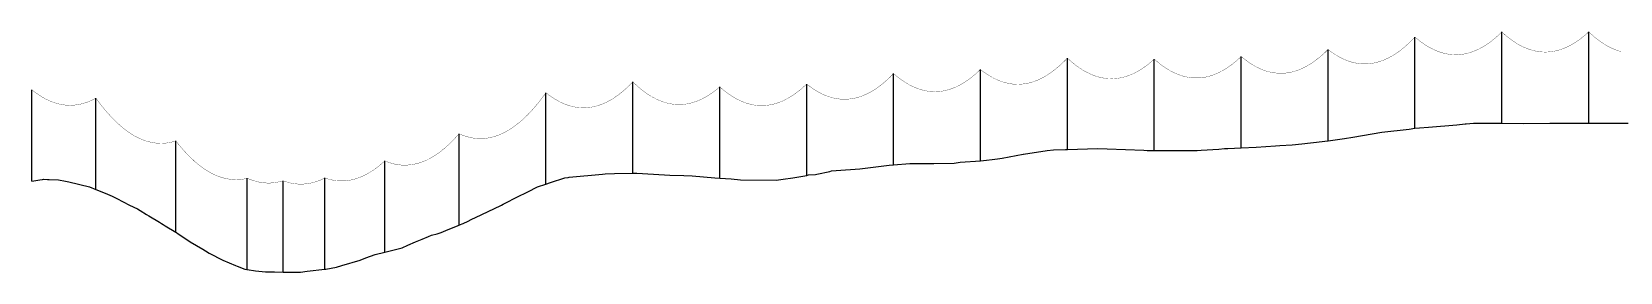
# Model space of a CAD drawing. Header units: metres. Extents: x 0 to 3426, y 1257 to 1538.
# Drawn here: x 0 to 1736, y 1257 to 1520 of the extents above; entities that cross this region are included whole.
import ezdxf

# ---------------------------------------------------------------- set-up
doc = ezdxf.new("R2010")
doc.units = ezdxf.units.M

msp = doc.modelspace()

# ---------------------------------------------------------------- linework, layer by layer
at = {"color": 10, "const_width": 0.3}
for points in [[(1512, 1514.2), (1511, 1513.2), (1510.1, 1512.2), (1509.1, 1511.2), (1508.2, 1510.3), (1507.2, 1509.3), (1506.3, 1508.4), (1505.3, 1507.5), (1504.4, 1506.6), (1503.4, 1505.7), (1502.5, 1504.9), (1501.5, 1504), (1500.6, 1503.2), (1499.6, 1502.4), (1498.7, 1501.6), (1497.7, 1500.9), (1496.8, 1500.1), (1495.8, 1499.4), (1494.9, 1498.7), (1493.9, 1498), (1493, 1497.3), (1492, 1496.7), (1491.1, 1496), (1490.1, 1495.4), (1489.2, 1494.8), (1488.2, 1494.2), (1487.3, 1493.7), (1486.3, 1493.1), (1485.4, 1492.6), (1484.4, 1492.1), (1483.5, 1491.6), (1482.5, 1491.1), (1481.6, 1490.6), (1480.6, 1490.2), (1479.7, 1489.7), (1478.7, 1489.3), (1477.8, 1488.9), (1476.8, 1488.6), (1475.9, 1488.2), (1474.9, 1487.9), (1474, 1487.5), (1473, 1487.2), (1472.1, 1487), (1471.1, 1486.7), (1470.2, 1486.4), (1469.2, 1486.2), (1468.3, 1486), (1467.3, 1485.8), (1466.4, 1485.6), (1465.4, 1485.5), (1464.5, 1485.3), (1463.5, 1485.2), (1462.6, 1485.1), (1461.6, 1485), (1460.7, 1484.9), (1459.7, 1484.8), (1458.8, 1484.8), (1457.8, 1484.8), (1456.9, 1484.8), (1455.9, 1484.8), (1455, 1484.8), (1454, 1484.9), (1453.1, 1484.9), (1452.1, 1485), (1451.2, 1485.1), (1450.2, 1485.2), (1449.3, 1485.4), (1448.3, 1485.5), (1447.4, 1485.7), (1446.4, 1485.9), (1445.5, 1486.1), (1444.5, 1486.3), (1443.6, 1486.6), (1442.6, 1486.8), (1441.7, 1487.1), (1440.7, 1487.4), (1439.8, 1487.7), (1438.8, 1488.1), (1437.9, 1488.4), (1436.9, 1488.8), (1436, 1489.2), (1435, 1489.6), (1434.1, 1490), (1433.1, 1490.4), (1432.2, 1490.9), (1431.2, 1491.3), (1430.3, 1491.8), (1429.3, 1492.3), (1428.4, 1492.9), (1427.4, 1493.4), (1426.5, 1494), (1425.5, 1494.5), (1424.6, 1495.1), (1423.6, 1495.8), (1422.7, 1496.4), (1421.7, 1497), (1420.8, 1497.7), (1419.8, 1498.4), (1418.9, 1499.1), (1417.9, 1499.8), (1417, 1500.5)], [(1607, 1519.7), (1606, 1518.8), (1605.1, 1517.9), (1604.1, 1517), (1603.2, 1516.1), (1602.2, 1515.2), (1601.3, 1514.4), (1600.3, 1513.6), (1599.4, 1512.8), (1598.4, 1512), (1597.5, 1511.2), (1596.5, 1510.5), (1595.6, 1509.7), (1594.6, 1509), (1593.7, 1508.3), (1592.7, 1507.6), (1591.8, 1507), (1590.8, 1506.3), (1589.9, 1505.7), (1588.9, 1505.1), (1588, 1504.5), (1587, 1503.9), (1586.1, 1503.4), (1585.1, 1502.8), (1584.2, 1502.3), (1583.2, 1501.8), (1582.3, 1501.3), (1581.3, 1500.8), (1580.4, 1500.4), (1579.4, 1499.9), (1578.5, 1499.5), (1577.5, 1499.1), (1576.6, 1498.7), (1575.6, 1498.4), (1574.7, 1498), (1573.7, 1497.7), (1572.8, 1497.4), (1571.8, 1497.1), (1570.9, 1496.8), (1569.9, 1496.6), (1569, 1496.3), (1568, 1496.1), (1567.1, 1495.9), (1566.1, 1495.7), (1565.2, 1495.5), (1564.2, 1495.4), (1563.3, 1495.3), (1562.3, 1495.1), (1561.4, 1495), (1560.4, 1495), (1559.5, 1494.9), (1558.5, 1494.8), (1557.6, 1494.8), (1556.6, 1494.8), (1555.7, 1494.8), (1554.7, 1494.8), (1553.8, 1494.9), (1552.8, 1494.9), (1551.9, 1495), (1550.9, 1495.1), (1550, 1495.2), (1549, 1495.4), (1548.1, 1495.5), (1547.1, 1495.7), (1546.2, 1495.9), (1545.2, 1496.1), (1544.3, 1496.3), (1543.3, 1496.5), (1542.4, 1496.8), (1541.4, 1497), (1540.5, 1497.3), (1539.5, 1497.6), (1538.6, 1497.9), (1537.6, 1498.3), (1536.7, 1498.6), (1535.7, 1499), (1534.8, 1499.4), (1533.8, 1499.8), (1532.9, 1500.3), (1531.9, 1500.7), (1531, 1501.2), (1530, 1501.7), (1529.1, 1502.2), (1528.1, 1502.7), (1527.2, 1503.2), (1526.2, 1503.8), (1525.3, 1504.3), (1524.3, 1504.9), (1523.4, 1505.5), (1522.4, 1506.2), (1521.5, 1506.8), (1520.5, 1507.5), (1519.6, 1508.1), (1518.6, 1508.8), (1517.7, 1509.5), (1516.7, 1510.3), (1515.8, 1511), (1514.8, 1511.8), (1513.9, 1512.6), (1512.9, 1513.4), (1512, 1514.2)], [(1702, 1519.9), (1701, 1519), (1700.1, 1518.1), (1699.1, 1517.3), (1698.2, 1516.5), (1697.2, 1515.7), (1696.3, 1514.9), (1695.3, 1514.1), (1694.4, 1513.4), (1693.4, 1512.6), (1692.5, 1511.9), (1691.5, 1511.2), (1690.6, 1510.5), (1689.6, 1509.9), (1688.7, 1509.2), (1687.7, 1508.6), (1686.8, 1508), (1685.8, 1507.4), (1684.9, 1506.8), (1683.9, 1506.2), (1683, 1505.7), (1682, 1505.2), (1681.1, 1504.7), (1680.1, 1504.2), (1679.2, 1503.7), (1678.2, 1503.3), (1677.3, 1502.8), (1676.3, 1502.4), (1675.4, 1502), (1674.4, 1501.6), (1673.5, 1501.3), (1672.5, 1500.9), (1671.6, 1500.6), (1670.6, 1500.3), (1669.7, 1500), (1668.7, 1499.7), (1667.8, 1499.5), (1666.8, 1499.2), (1665.9, 1499), (1664.9, 1498.8), (1664, 1498.6), (1663, 1498.5), (1662.1, 1498.3), (1661.1, 1498.2), (1660.2, 1498.1), (1659.2, 1498), (1658.3, 1497.9), (1657.3, 1497.8), (1656.4, 1497.8), (1655.4, 1497.7), (1654.5, 1497.7), (1653.5, 1497.7), (1652.6, 1497.8), (1651.6, 1497.8), (1650.7, 1497.9), (1649.7, 1497.9), (1648.8, 1498), (1647.8, 1498.2), (1646.9, 1498.3), (1645.9, 1498.4), (1645, 1498.6), (1644, 1498.8), (1643.1, 1499), (1642.1, 1499.2), (1641.2, 1499.4), (1640.2, 1499.7), (1639.3, 1500), (1638.3, 1500.3), (1637.4, 1500.6), (1636.4, 1500.9), (1635.5, 1501.2), (1634.5, 1501.6), (1633.6, 1502), (1632.6, 1502.4), (1631.7, 1502.8), (1630.7, 1503.2), (1629.8, 1503.7), (1628.8, 1504.1), (1627.9, 1504.6), (1626.9, 1505.1), (1626, 1505.6), (1625, 1506.2), (1624.1, 1506.7), (1623.1, 1507.3), (1622.2, 1507.9), (1621.2, 1508.5), (1620.3, 1509.1), (1619.3, 1509.8), (1618.4, 1510.4), (1617.4, 1511.1), (1616.5, 1511.8), (1615.5, 1512.5), (1614.6, 1513.2), (1613.6, 1514), (1612.7, 1514.7), (1611.7, 1515.5), (1610.8, 1516.3), (1609.8, 1517.2), (1608.9, 1518), (1607.9, 1518.8), (1607, 1519.7)], [(1702, 1519.9), (1702.9, 1519), (1703.9, 1518.1), (1704.8, 1517.2), (1705.8, 1516.4), (1706.7, 1515.5), (1707.7, 1514.7), (1708.6, 1513.9), (1709.6, 1513.1), (1710.5, 1512.4), (1711.5, 1511.6), (1712.4, 1510.9), (1713.4, 1510.2), (1714.3, 1509.5), (1715.3, 1508.9), (1716.2, 1508.2), (1717.2, 1507.6), (1718.1, 1507), (1719.1, 1506.4), (1720, 1505.8), (1721, 1505.2), (1721.9, 1504.7), (1722.9, 1504.1), (1723.8, 1503.6), (1724.8, 1503.1), (1725.7, 1502.6), (1726.7, 1502.2), (1727.6, 1501.7), (1728.6, 1501.3), (1729.5, 1500.9), (1730.5, 1500.5), (1731.4, 1500.2), (1732.4, 1499.8), (1733.3, 1499.5), (1734.3, 1499.2), (1735.2, 1498.9), (1736.2, 1498.6), (1737.1, 1498.3)], [(1417, 1500.5), (1416, 1499.6), (1415.1, 1498.7), (1414.1, 1497.7), (1413.2, 1496.8), (1412.2, 1496), (1411.3, 1495.1), (1410.3, 1494.3), (1409.4, 1493.4), (1408.4, 1492.6), (1407.5, 1491.8), (1406.5, 1491.1), (1405.6, 1490.3), (1404.6, 1489.6), (1403.7, 1488.8), (1402.7, 1488.1), (1401.8, 1487.5), (1400.8, 1486.8), (1399.9, 1486.1), (1398.9, 1485.5), (1398, 1484.9), (1397, 1484.3), (1396.1, 1483.7), (1395.1, 1483.1), (1394.2, 1482.6), (1393.2, 1482.1), (1392.3, 1481.6), (1391.3, 1481.1), (1390.4, 1480.6), (1389.4, 1480.1), (1388.5, 1479.7), (1387.5, 1479.3), (1386.6, 1478.9), (1385.6, 1478.5), (1384.7, 1478.1), (1383.7, 1477.8), (1382.8, 1477.4), (1381.8, 1477.1), (1380.9, 1476.8), (1379.9, 1476.6), (1379, 1476.3), (1378, 1476.1), (1377.1, 1475.8), (1376.1, 1475.6), (1375.2, 1475.4), (1374.2, 1475.3), (1373.3, 1475.1), (1372.3, 1475), (1371.4, 1474.8), (1370.4, 1474.7), (1369.5, 1474.6), (1368.5, 1474.6), (1367.6, 1474.5), (1366.6, 1474.5), (1365.7, 1474.5), (1364.7, 1474.5), (1363.8, 1474.5), (1362.8, 1474.5), (1361.9, 1474.6), (1360.9, 1474.7), (1360, 1474.8), (1359, 1474.9), (1358.1, 1475), (1357.1, 1475.1), (1356.2, 1475.3), (1355.2, 1475.5), (1354.3, 1475.7), (1353.3, 1475.9), (1352.4, 1476.1), (1351.4, 1476.4), (1350.5, 1476.6), (1349.5, 1476.9), (1348.6, 1477.2), (1347.6, 1477.6), (1346.7, 1477.9), (1345.7, 1478.2), (1344.8, 1478.6), (1343.8, 1479), (1342.9, 1479.4), (1341.9, 1479.8), (1341, 1480.3), (1340, 1480.7), (1339.1, 1481.2), (1338.1, 1481.7), (1337.2, 1482.2), (1336.2, 1482.8), (1335.3, 1483.3), (1334.3, 1483.9), (1333.4, 1484.5), (1332.4, 1485.1), (1331.5, 1485.7), (1330.5, 1486.3), (1329.6, 1487), (1328.6, 1487.7), (1327.7, 1488.4), (1326.7, 1489.1), (1325.8, 1489.8), (1324.8, 1490.5), (1323.9, 1491.3), (1322.9, 1492.1), (1322, 1492.9)], [(1037, 1478.7), (1036, 1477.8), (1035.1, 1476.9), (1034.1, 1476), (1033.2, 1475.1), (1032.2, 1474.3), (1031.3, 1473.4), (1030.3, 1472.6), (1029.4, 1471.8), (1028.4, 1471.1), (1027.5, 1470.3), (1026.5, 1469.6), (1025.6, 1468.8), (1024.6, 1468.1), (1023.7, 1467.4), (1022.7, 1466.8), (1021.8, 1466.1), (1020.8, 1465.5), (1019.9, 1464.9), (1018.9, 1464.3), (1018, 1463.7), (1017, 1463.1), (1016.1, 1462.6), (1015.1, 1462), (1014.2, 1461.5), (1013.2, 1461), (1012.3, 1460.5), (1011.3, 1460.1), (1010.4, 1459.6), (1009.4, 1459.2), (1008.5, 1458.8), (1007.5, 1458.4), (1006.6, 1458.1), (1005.6, 1457.7), (1004.7, 1457.4), (1003.7, 1457), (1002.8, 1456.7), (1001.8, 1456.5), (1000.9, 1456.2), (999.9, 1455.9), (999, 1455.7), (998, 1455.5), (997.1, 1455.3), (996.1, 1455.1), (995.2, 1455), (994.2, 1454.8), (993.3, 1454.7), (992.3, 1454.6), (991.4, 1454.5), (990.4, 1454.4), (989.5, 1454.4), (988.5, 1454.4), (987.6, 1454.3), (986.6, 1454.3), (985.7, 1454.4), (984.7, 1454.4), (983.8, 1454.4), (982.8, 1454.5), (981.9, 1454.6), (980.9, 1454.7), (980, 1454.8), (979, 1455), (978.1, 1455.1), (977.1, 1455.3), (976.2, 1455.5), (975.2, 1455.7), (974.3, 1455.9), (973.3, 1456.2), (972.4, 1456.4), (971.4, 1456.7), (970.5, 1457), (969.5, 1457.3), (968.6, 1457.7), (967.6, 1458), (966.7, 1458.4), (965.7, 1458.8), (964.8, 1459.2), (963.8, 1459.6), (962.9, 1460), (961.9, 1460.5), (961, 1461), (960, 1461.5), (959.1, 1462), (958.1, 1462.5), (957.2, 1463.1), (956.2, 1463.6), (955.3, 1464.2), (954.3, 1464.8), (953.4, 1465.4), (952.4, 1466.1), (951.5, 1466.7), (950.5, 1467.4), (949.6, 1468.1), (948.6, 1468.8), (947.7, 1469.5), (946.7, 1470.2), (945.8, 1471), (944.8, 1471.8), (943.9, 1472.6), (942.9, 1473.4), (942, 1474.2)], [(1132, 1491.2), (1131, 1490.2), (1130.1, 1489.2), (1129.1, 1488.2), (1128.2, 1487.3), (1127.2, 1486.4), (1126.3, 1485.5), (1125.3, 1484.6), (1124.4, 1483.7), (1123.4, 1482.8), (1122.5, 1482), (1121.5, 1481.2), (1120.6, 1480.4), (1119.6, 1479.6), (1118.7, 1478.8), (1117.7, 1478.1), (1116.8, 1477.3), (1115.8, 1476.6), (1114.9, 1475.9), (1113.9, 1475.2), (1113, 1474.6), (1112, 1473.9), (1111.1, 1473.3), (1110.1, 1472.7), (1109.2, 1472.1), (1108.2, 1471.5), (1107.3, 1471), (1106.3, 1470.4), (1105.4, 1469.9), (1104.4, 1469.4), (1103.5, 1468.9), (1102.5, 1468.4), (1101.6, 1468), (1100.6, 1467.5), (1099.7, 1467.1), (1098.7, 1466.7), (1097.8, 1466.4), (1096.8, 1466), (1095.9, 1465.6), (1094.9, 1465.3), (1094, 1465), (1093, 1464.7), (1092.1, 1464.4), (1091.1, 1464.2), (1090.2, 1463.9), (1089.2, 1463.7), (1088.3, 1463.5), (1087.3, 1463.3), (1086.4, 1463.2), (1085.4, 1463), (1084.5, 1462.9), (1083.5, 1462.8), (1082.6, 1462.7), (1081.6, 1462.6), (1080.7, 1462.5), (1079.7, 1462.5), (1078.8, 1462.4), (1077.8, 1462.4), (1076.9, 1462.4), (1075.9, 1462.5), (1075, 1462.5), (1074, 1462.6), (1073.1, 1462.7), (1072.1, 1462.7), (1071.2, 1462.9), (1070.2, 1463), (1069.3, 1463.1), (1068.3, 1463.3), (1067.4, 1463.5), (1066.4, 1463.7), (1065.5, 1463.9), (1064.5, 1464.1), (1063.6, 1464.4), (1062.6, 1464.7), (1061.7, 1465), (1060.7, 1465.3), (1059.8, 1465.6), (1058.8, 1465.9), (1057.9, 1466.3), (1056.9, 1466.7), (1056, 1467.1), (1055, 1467.5), (1054.1, 1467.9), (1053.1, 1468.4), (1052.2, 1468.8), (1051.2, 1469.3), (1050.3, 1469.8), (1049.3, 1470.3), (1048.4, 1470.9), (1047.4, 1471.4), (1046.5, 1472), (1045.5, 1472.6), (1044.6, 1473.2), (1043.6, 1473.8), (1042.7, 1474.5), (1041.7, 1475.1), (1040.8, 1475.8), (1039.8, 1476.5), (1038.9, 1477.2), (1037.9, 1477.9), (1037, 1478.7)], [(1132, 1491.2), (1132.9, 1490.3), (1133.9, 1489.4), (1134.8, 1488.6), (1135.8, 1487.7), (1136.7, 1486.9), (1137.7, 1486.1), (1138.6, 1485.4), (1139.6, 1484.6), (1140.5, 1483.8), (1141.5, 1483.1), (1142.4, 1482.4), (1143.4, 1481.7), (1144.3, 1481), (1145.3, 1480.4), (1146.2, 1479.8), (1147.2, 1479.1), (1148.1, 1478.5), (1149.1, 1477.9), (1150, 1477.4), (1151, 1476.8), (1151.9, 1476.3), (1152.9, 1475.8), (1153.8, 1475.3), (1154.8, 1474.8), (1155.7, 1474.3), (1156.7, 1473.9), (1157.6, 1473.5), (1158.6, 1473.1), (1159.5, 1472.7), (1160.5, 1472.3), (1161.4, 1471.9), (1162.4, 1471.6), (1163.3, 1471.3), (1164.3, 1471), (1165.2, 1470.7), (1166.2, 1470.4), (1167.1, 1470.2), (1168.1, 1469.9), (1169, 1469.7), (1170, 1469.5), (1170.9, 1469.4), (1171.9, 1469.2), (1172.8, 1469), (1173.8, 1468.9), (1174.7, 1468.8), (1175.7, 1468.7), (1176.6, 1468.6), (1177.6, 1468.6), (1178.5, 1468.6), (1179.5, 1468.5), (1180.4, 1468.5), (1181.4, 1468.5), (1182.3, 1468.6), (1183.3, 1468.6), (1184.2, 1468.7), (1185.2, 1468.8), (1186.1, 1468.9), (1187.1, 1469), (1188, 1469.1), (1189, 1469.3), (1189.9, 1469.5), (1190.9, 1469.7), (1191.8, 1469.9), (1192.8, 1470.1), (1193.7, 1470.3), (1194.7, 1470.6), (1195.6, 1470.9), (1196.6, 1471.2), (1197.5, 1471.5), (1198.5, 1471.8), (1199.4, 1472.2), (1200.4, 1472.5), (1201.3, 1472.9), (1202.3, 1473.3), (1203.2, 1473.7), (1204.2, 1474.2), (1205.1, 1474.6), (1206.1, 1475.1), (1207, 1475.6), (1208, 1476.1), (1208.9, 1476.6), (1209.9, 1477.2), (1210.8, 1477.7), (1211.8, 1478.3), (1212.7, 1478.9), (1213.7, 1479.5), (1214.6, 1480.2), (1215.6, 1480.8), (1216.5, 1481.5), (1217.5, 1482.2), (1218.4, 1482.9), (1219.4, 1483.6), (1220.3, 1484.3), (1221.3, 1485.1), (1222.2, 1485.9), (1223.2, 1486.7), (1224.1, 1487.5), (1225.1, 1488.3), (1226, 1489.1), (1227, 1490)], [(1322, 1492.9), (1321, 1492), (1320.1, 1491.1), (1319.1, 1490.2), (1318.2, 1489.4), (1317.2, 1488.5), (1316.3, 1487.7), (1315.3, 1486.9), (1314.4, 1486.1), (1313.4, 1485.4), (1312.5, 1484.6), (1311.5, 1483.9), (1310.6, 1483.2), (1309.6, 1482.5), (1308.7, 1481.8), (1307.7, 1481.2), (1306.8, 1480.5), (1305.8, 1479.9), (1304.9, 1479.3), (1303.9, 1478.7), (1303, 1478.2), (1302, 1477.6), (1301.1, 1477.1), (1300.1, 1476.6), (1299.2, 1476.1), (1298.2, 1475.6), (1297.3, 1475.1), (1296.3, 1474.7), (1295.4, 1474.3), (1294.4, 1473.9), (1293.5, 1473.5), (1292.5, 1473.1), (1291.6, 1472.8), (1290.6, 1472.4), (1289.7, 1472.1), (1288.7, 1471.8), (1287.8, 1471.5), (1286.8, 1471.2), (1285.9, 1471), (1284.9, 1470.8), (1284, 1470.5), (1283, 1470.3), (1282.1, 1470.2), (1281.1, 1470), (1280.2, 1469.9), (1279.2, 1469.7), (1278.3, 1469.6), (1277.3, 1469.5), (1276.4, 1469.5), (1275.4, 1469.4), (1274.5, 1469.4), (1273.5, 1469.4), (1272.6, 1469.4), (1271.6, 1469.4), (1270.7, 1469.4), (1269.7, 1469.5), (1268.8, 1469.5), (1267.8, 1469.6), (1266.9, 1469.7), (1265.9, 1469.8), (1265, 1470), (1264, 1470.1), (1263.1, 1470.3), (1262.1, 1470.5), (1261.2, 1470.7), (1260.2, 1470.9), (1259.3, 1471.2), (1258.3, 1471.4), (1257.4, 1471.7), (1256.4, 1472), (1255.5, 1472.3), (1254.5, 1472.7), (1253.6, 1473), (1252.6, 1473.4), (1251.7, 1473.8), (1250.7, 1474.2), (1249.8, 1474.6), (1248.8, 1475), (1247.9, 1475.5), (1246.9, 1476), (1246, 1476.5), (1245, 1477), (1244.1, 1477.5), (1243.1, 1478), (1242.2, 1478.6), (1241.2, 1479.2), (1240.3, 1479.8), (1239.3, 1480.4), (1238.4, 1481), (1237.4, 1481.7), (1236.5, 1482.3), (1235.5, 1483), (1234.6, 1483.7), (1233.6, 1484.5), (1232.7, 1485.2), (1231.7, 1486), (1230.8, 1486.7), (1229.8, 1487.5), (1228.9, 1488.3), (1227.9, 1489.2), (1227, 1490)], [(657, 1465.1), (656, 1464.1), (655.1, 1463.1), (654.1, 1462.2), (653.2, 1461.2), (652.2, 1460.3), (651.3, 1459.4), (650.3, 1458.5), (649.4, 1457.7), (648.4, 1456.8), (647.5, 1456), (646.5, 1455.2), (645.6, 1454.4), (644.6, 1453.6), (643.7, 1452.8), (642.7, 1452.1), (641.8, 1451.3), (640.8, 1450.6), (639.9, 1449.9), (638.9, 1449.3), (638, 1448.6), (637, 1448), (636.1, 1447.3), (635.1, 1446.7), (634.2, 1446.1), (633.2, 1445.6), (632.3, 1445), (631.3, 1444.5), (630.4, 1444), (629.4, 1443.5), (628.5, 1443), (627.5, 1442.5), (626.6, 1442.1), (625.6, 1441.7), (624.7, 1441.2), (623.7, 1440.8), (622.8, 1440.5), (621.8, 1440.1), (620.9, 1439.8), (619.9, 1439.5), (619, 1439.1), (618, 1438.9), (617.1, 1438.6), (616.1, 1438.3), (615.2, 1438.1), (614.2, 1437.9), (613.3, 1437.7), (612.3, 1437.5), (611.4, 1437.3), (610.4, 1437.2), (609.5, 1437.1), (608.5, 1437), (607.6, 1436.9), (606.6, 1436.8), (605.7, 1436.7), (604.7, 1436.7), (603.8, 1436.7), (602.8, 1436.7), (601.9, 1436.7), (600.9, 1436.7), (600, 1436.8), (599, 1436.8), (598.1, 1436.9), (597.1, 1437), (596.2, 1437.1), (595.2, 1437.3), (594.3, 1437.4), (593.3, 1437.6), (592.4, 1437.8), (591.4, 1438), (590.5, 1438.2), (589.5, 1438.5), (588.6, 1438.7), (587.6, 1439), (586.7, 1439.3), (585.7, 1439.6), (584.8, 1439.9), (583.8, 1440.3), (582.9, 1440.6), (581.9, 1441), (581, 1441.4), (580, 1441.8), (579.1, 1442.3), (578.1, 1442.7), (577.2, 1443.2), (576.2, 1443.7), (575.3, 1444.2), (574.3, 1444.7), (573.4, 1445.3), (572.4, 1445.8), (571.5, 1446.4), (570.5, 1447), (569.6, 1447.6), (568.6, 1448.2), (567.7, 1448.9), (566.7, 1449.6), (565.8, 1450.2), (564.8, 1450.9), (563.9, 1451.7), (562.9, 1452.4), (562, 1453.1)], [(657, 1465.1), (657.9, 1464.2), (658.9, 1463.3), (659.8, 1462.4), (660.8, 1461.5), (661.7, 1460.6), (662.7, 1459.8), (663.6, 1459), (664.6, 1458.2), (665.5, 1457.4), (666.5, 1456.6), (667.4, 1455.9), (668.4, 1455.1), (669.3, 1454.4), (670.3, 1453.7), (671.2, 1453), (672.2, 1452.4), (673.1, 1451.7), (674.1, 1451.1), (675, 1450.5), (676, 1449.9), (676.9, 1449.3), (677.9, 1448.8), (678.8, 1448.2), (679.8, 1447.7), (680.7, 1447.2), (681.7, 1446.7), (682.6, 1446.2), (683.6, 1445.8), (684.5, 1445.4), (685.5, 1444.9), (686.4, 1444.5), (687.4, 1444.2), (688.3, 1443.8), (689.3, 1443.4), (690.2, 1443.1), (691.2, 1442.8), (692.1, 1442.5), (693.1, 1442.2), (694, 1442), (695, 1441.7), (695.9, 1441.5), (696.9, 1441.3), (697.8, 1441.1), (698.8, 1441), (699.7, 1440.8), (700.7, 1440.7), (701.6, 1440.6), (702.6, 1440.5), (703.5, 1440.4), (704.5, 1440.3), (705.4, 1440.3), (706.4, 1440.2), (707.3, 1440.2), (708.3, 1440.2), (709.2, 1440.3), (710.2, 1440.3), (711.1, 1440.4), (712.1, 1440.4), (713, 1440.5), (714, 1440.6), (714.9, 1440.8), (715.9, 1440.9), (716.8, 1441.1), (717.8, 1441.3), (718.7, 1441.5), (719.7, 1441.7), (720.6, 1441.9), (721.6, 1442.2), (722.5, 1442.5), (723.5, 1442.7), (724.4, 1443.1), (725.4, 1443.4), (726.3, 1443.7), (727.3, 1444.1), (728.2, 1444.5), (729.2, 1444.9), (730.1, 1445.3), (731.1, 1445.7), (732, 1446.1), (733, 1446.6), (733.9, 1447.1), (734.9, 1447.6), (735.8, 1448.1), (736.8, 1448.6), (737.7, 1449.2), (738.7, 1449.8), (739.6, 1450.4), (740.6, 1451), (741.5, 1451.6), (742.5, 1452.2), (743.4, 1452.9), (744.4, 1453.6), (745.3, 1454.3), (746.3, 1455), (747.2, 1455.7), (748.2, 1456.5), (749.1, 1457.2), (750.1, 1458), (751, 1458.8), (752, 1459.6)], [(847, 1462.7), (846, 1461.8), (845.1, 1460.9), (844.1, 1460), (843.2, 1459.2), (842.2, 1458.4), (841.3, 1457.5), (840.3, 1456.7), (839.4, 1456), (838.4, 1455.2), (837.5, 1454.4), (836.5, 1453.7), (835.6, 1453), (834.6, 1452.3), (833.7, 1451.6), (832.7, 1451), (831.8, 1450.3), (830.8, 1449.7), (829.9, 1449.1), (828.9, 1448.5), (828, 1448), (827, 1447.4), (826.1, 1446.9), (825.1, 1446.4), (824.2, 1445.9), (823.2, 1445.4), (822.3, 1444.9), (821.3, 1444.5), (820.4, 1444), (819.4, 1443.6), (818.5, 1443.2), (817.5, 1442.9), (816.6, 1442.5), (815.6, 1442.2), (814.7, 1441.9), (813.7, 1441.5), (812.8, 1441.3), (811.8, 1441), (810.9, 1440.7), (809.9, 1440.5), (809, 1440.3), (808, 1440.1), (807.1, 1439.9), (806.1, 1439.8), (805.2, 1439.6), (804.2, 1439.5), (803.3, 1439.4), (802.3, 1439.3), (801.4, 1439.2), (800.4, 1439.1), (799.5, 1439.1), (798.5, 1439.1), (797.6, 1439.1), (796.6, 1439.1), (795.7, 1439.1), (794.7, 1439.2), (793.8, 1439.2), (792.8, 1439.3), (791.9, 1439.4), (790.9, 1439.5), (790, 1439.7), (789, 1439.8), (788.1, 1440), (787.1, 1440.2), (786.2, 1440.4), (785.2, 1440.6), (784.3, 1440.9), (783.3, 1441.1), (782.4, 1441.4), (781.4, 1441.7), (780.5, 1442), (779.5, 1442.4), (778.6, 1442.7), (777.6, 1443.1), (776.7, 1443.5), (775.7, 1443.9), (774.8, 1444.3), (773.8, 1444.7), (772.9, 1445.2), (771.9, 1445.6), (771, 1446.1), (770, 1446.6), (769.1, 1447.2), (768.1, 1447.7), (767.2, 1448.3), (766.2, 1448.8), (765.3, 1449.4), (764.3, 1450), (763.4, 1450.7), (762.4, 1451.3), (761.5, 1452), (760.5, 1452.7), (759.6, 1453.4), (758.6, 1454.1), (757.7, 1454.8), (756.7, 1455.6), (755.8, 1456.4), (754.8, 1457.2), (753.9, 1458), (752.9, 1458.8), (752, 1459.6)], [(942, 1474.2), (941, 1473.2), (940.1, 1472.2), (939.1, 1471.3), (938.2, 1470.3), (937.2, 1469.4), (936.3, 1468.5), (935.3, 1467.6), (934.4, 1466.8), (933.4, 1465.9), (932.5, 1465.1), (931.5, 1464.3), (930.6, 1463.5), (929.6, 1462.7), (928.7, 1462), (927.7, 1461.2), (926.8, 1460.5), (925.8, 1459.8), (924.9, 1459.1), (923.9, 1458.4), (923, 1457.8), (922, 1457.1), (921.1, 1456.5), (920.1, 1455.9), (919.2, 1455.3), (918.2, 1454.8), (917.3, 1454.2), (916.3, 1453.7), (915.4, 1453.2), (914.4, 1452.7), (913.5, 1452.2), (912.5, 1451.8), (911.6, 1451.3), (910.6, 1450.9), (909.7, 1450.5), (908.7, 1450.1), (907.8, 1449.7), (906.8, 1449.4), (905.9, 1449), (904.9, 1448.7), (904, 1448.4), (903, 1448.1), (902.1, 1447.9), (901.1, 1447.6), (900.2, 1447.4), (899.2, 1447.2), (898.3, 1447), (897.3, 1446.8), (896.4, 1446.7), (895.4, 1446.5), (894.5, 1446.4), (893.5, 1446.3), (892.6, 1446.2), (891.6, 1446.1), (890.7, 1446.1), (889.7, 1446), (888.8, 1446), (887.8, 1446), (886.9, 1446), (885.9, 1446.1), (885, 1446.1), (884, 1446.2), (883.1, 1446.3), (882.1, 1446.4), (881.2, 1446.5), (880.2, 1446.7), (879.3, 1446.8), (878.3, 1447), (877.4, 1447.2), (876.4, 1447.4), (875.5, 1447.6), (874.5, 1447.9), (873.6, 1448.1), (872.6, 1448.4), (871.7, 1448.7), (870.7, 1449), (869.8, 1449.4), (868.8, 1449.7), (867.9, 1450.1), (866.9, 1450.5), (866, 1450.9), (865, 1451.3), (864.1, 1451.7), (863.1, 1452.2), (862.2, 1452.7), (861.2, 1453.2), (860.3, 1453.7), (859.3, 1454.2), (858.4, 1454.8), (857.4, 1455.3), (856.5, 1455.9), (855.5, 1456.5), (854.6, 1457.1), (853.6, 1457.8), (852.7, 1458.4), (851.7, 1459.1), (850.8, 1459.8), (849.8, 1460.5), (848.9, 1461.2), (847.9, 1461.9), (847, 1462.7)], [(0, 1456.4), (0.7, 1455.9), (1.4, 1455.3), (2.1, 1454.8), (2.8, 1454.2), (3.5, 1453.7), (4.2, 1453.2), (4.9, 1452.7), (5.6, 1452.2), (6.3, 1451.7), (7, 1451.2), (7.7, 1450.7), (8.4, 1450.3), (9.1, 1449.8), (9.8, 1449.4), (10.5, 1449), (11.2, 1448.5), (11.9, 1448.1), (12.6, 1447.7), (13.3, 1447.3), (14, 1446.9), (14.7, 1446.6), (15.4, 1446.2), (16.1, 1445.8), (16.8, 1445.5), (17.5, 1445.2), (18.2, 1444.8), (18.9, 1444.5), (19.6, 1444.2), (20.3, 1443.9), (21, 1443.6), (21.7, 1443.4), (22.4, 1443.1), (23.1, 1442.8), (23.8, 1442.6), (24.5, 1442.3), (25.2, 1442.1), (25.9, 1441.9), (26.6, 1441.7), (27.3, 1441.5), (28, 1441.3), (28.7, 1441.1), (29.4, 1440.9), (30.1, 1440.8), (30.8, 1440.6), (31.5, 1440.5), (32.2, 1440.3), (32.9, 1440.2), (33.6, 1440.1), (34.3, 1440), (35, 1439.9), (35.7, 1439.8), (36.4, 1439.7), (37.1, 1439.6), (37.8, 1439.6), (38.5, 1439.5), (39.2, 1439.5), (39.9, 1439.5), (40.6, 1439.5), (41.3, 1439.4), (42, 1439.4), (42.7, 1439.5), (43.4, 1439.5), (44.1, 1439.5), (44.8, 1439.5), (45.5, 1439.6), (46.2, 1439.6), (46.9, 1439.7), (47.6, 1439.8), (48.3, 1439.9), (49, 1440), (49.7, 1440.1), (50.4, 1440.2), (51.1, 1440.3), (51.8, 1440.4), (52.5, 1440.6), (53.2, 1440.7), (53.9, 1440.9), (54.6, 1441.1), (55.3, 1441.2), (56, 1441.4), (56.7, 1441.6), (57.4, 1441.9), (58.1, 1442.1), (58.8, 1442.3), (59.5, 1442.5), (60.2, 1442.8), (60.9, 1443), (61.6, 1443.3), (62.3, 1443.6), (63, 1443.9), (63.7, 1444.2), (64.4, 1444.5), (65.1, 1444.8), (65.8, 1445.1), (66.5, 1445.5), (67.2, 1445.8), (67.9, 1446.1), (68.6, 1446.5), (69.3, 1446.9), (70, 1447.3)], [(70, 1447.3), (70.9, 1446.1), (71.7, 1444.9), (72.6, 1443.7), (73.5, 1442.5), (74.4, 1441.4), (75.2, 1440.2), (76.1, 1439.1), (77, 1438), (77.9, 1436.9), (78.7, 1435.9), (79.6, 1434.8), (80.5, 1433.7), (81.4, 1432.7), (82.2, 1431.7), (83.1, 1430.7), (84, 1429.7), (84.8, 1428.8), (85.7, 1427.8), (86.6, 1426.9), (87.5, 1425.9), (88.3, 1425), (89.2, 1424.1), (90.1, 1423.3), (91, 1422.4), (91.8, 1421.5), (92.7, 1420.7), (93.6, 1419.9), (94.4, 1419.1), (95.3, 1418.3), (96.2, 1417.5), (97.1, 1416.8), (97.9, 1416), (98.8, 1415.3), (99.7, 1414.6), (100.6, 1413.9), (101.4, 1413.2), (102.3, 1412.5), (103.2, 1411.9), (104.1, 1411.2), (104.9, 1410.6), (105.8, 1410), (106.7, 1409.4), (107.5, 1408.8), (108.4, 1408.2), (109.3, 1407.7), (110.2, 1407.2), (111, 1406.6), (111.9, 1406.1), (112.8, 1405.6), (113.7, 1405.2), (114.5, 1404.7), (115.4, 1404.3), (116.3, 1403.8), (117.2, 1403.4), (118, 1403), (118.9, 1402.6), (119.8, 1402.2), (120.6, 1401.9), (121.5, 1401.6), (122.4, 1401.2), (123.3, 1400.9), (124.1, 1400.6), (125, 1400.3), (125.9, 1400.1), (126.8, 1399.8), (127.6, 1399.6), (128.5, 1399.4), (129.4, 1399.1), (130.3, 1399), (131.1, 1398.8), (132, 1398.6), (132.9, 1398.5), (133.7, 1398.3), (134.6, 1398.2), (135.5, 1398.1), (136.4, 1398), (137.2, 1398), (138.1, 1397.9), (139, 1397.9), (139.9, 1397.8), (140.7, 1397.8), (141.6, 1397.8), (142.5, 1397.8), (143.3, 1397.9), (144.2, 1397.9), (145.1, 1398), (146, 1398), (146.8, 1398.1), (147.7, 1398.2), (148.6, 1398.4), (149.5, 1398.5), (150.3, 1398.6), (151.2, 1398.8), (152.1, 1399), (153, 1399.2), (153.8, 1399.4), (154.7, 1399.6), (155.6, 1399.9), (156.4, 1400.1), (157.3, 1400.4)], [(562, 1453.1), (561, 1451.8), (560.1, 1450.5), (559.1, 1449.2), (558.2, 1448), (557.2, 1446.7), (556.3, 1445.5), (555.3, 1444.3), (554.4, 1443.1), (553.4, 1441.9), (552.5, 1440.7), (551.5, 1439.6), (550.6, 1438.4), (549.6, 1437.3), (548.7, 1436.2), (547.7, 1435.1), (546.8, 1434.1), (545.8, 1433), (544.9, 1432), (543.9, 1431), (543, 1430), (542, 1429.1), (541.1, 1428.1), (540.1, 1427.2), (539.2, 1426.3), (538.2, 1425.4), (537.3, 1424.5), (536.3, 1423.6), (535.4, 1422.8), (534.4, 1421.9), (533.5, 1421.1), (532.5, 1420.3), (531.6, 1419.6), (530.6, 1418.8), (529.7, 1418.1), (528.7, 1417.4), (527.8, 1416.7), (526.8, 1416), (525.9, 1415.3), (524.9, 1414.6), (524, 1414), (523, 1413.4), (522.1, 1412.8), (521.1, 1412.2), (520.2, 1411.7), (519.2, 1411.1), (518.3, 1410.6), (517.3, 1410.1), (516.4, 1409.6), (515.4, 1409.1), (514.5, 1408.7), (513.5, 1408.2), (512.6, 1407.8), (511.6, 1407.4), (510.7, 1407), (509.7, 1406.6), (508.8, 1406.3), (507.8, 1406), (506.9, 1405.6), (505.9, 1405.3), (505, 1405.1), (504, 1404.8), (503.1, 1404.6), (502.1, 1404.3), (501.2, 1404.1), (500.2, 1403.9), (499.3, 1403.8), (498.3, 1403.6), (497.4, 1403.5), (496.4, 1403.3), (495.5, 1403.2), (494.5, 1403.1), (493.6, 1403.1), (492.6, 1403), (491.7, 1403), (490.7, 1403), (489.8, 1403), (488.8, 1403), (487.9, 1403), (486.9, 1403.1), (486, 1403.2), (485, 1403.3), (484.1, 1403.4), (483.1, 1403.5), (482.2, 1403.6), (481.2, 1403.8), (480.3, 1404), (479.3, 1404.2), (478.4, 1404.4), (477.4, 1404.6), (476.5, 1404.9), (475.5, 1405.1), (474.6, 1405.4), (473.6, 1405.7), (472.7, 1406), (471.7, 1406.4), (470.8, 1406.7), (469.8, 1407.1), (468.9, 1407.5), (467.9, 1407.9), (467, 1408.3)], [(467, 1408.3), (466.2, 1407.4), (465.4, 1406.5), (464.6, 1405.6), (463.7, 1404.7), (462.9, 1403.8), (462.1, 1402.9), (461.3, 1402), (460.5, 1401.2), (459.7, 1400.4), (458.9, 1399.5), (458.1, 1398.7), (457.2, 1397.9), (456.4, 1397.2), (455.6, 1396.4), (454.8, 1395.6), (454, 1394.9), (453.2, 1394.2), (452.4, 1393.4), (451.6, 1392.7), (450.8, 1392.1), (449.9, 1391.4), (449.1, 1390.7), (448.3, 1390.1), (447.5, 1389.4), (446.7, 1388.8), (445.9, 1388.2), (445.1, 1387.6), (444.3, 1387), (443.5, 1386.4), (442.6, 1385.9), (441.8, 1385.3), (441, 1384.8), (440.2, 1384.2), (439.4, 1383.7), (438.6, 1383.2), (437.8, 1382.8), (437, 1382.3), (436.1, 1381.8), (435.3, 1381.4), (434.5, 1380.9), (433.7, 1380.5), (432.9, 1380.1), (432.1, 1379.7), (431.3, 1379.3), (430.5, 1379), (429.7, 1378.6), (428.8, 1378.3), (428, 1377.9), (427.2, 1377.6), (426.4, 1377.3), (425.6, 1377), (424.8, 1376.8), (424, 1376.5), (423.2, 1376.2), (422.3, 1376), (421.5, 1375.8), (420.7, 1375.6), (419.9, 1375.4), (419.1, 1375.2), (418.3, 1375), (417.5, 1374.8), (416.7, 1374.7), (415.9, 1374.5), (415, 1374.4), (414.2, 1374.3), (413.4, 1374.2), (412.6, 1374.1), (411.8, 1374.1), (411, 1374), (410.2, 1373.9), (409.4, 1373.9), (408.5, 1373.9), (407.7, 1373.9), (406.9, 1373.9), (406.1, 1373.9), (405.3, 1373.9), (404.5, 1374), (403.7, 1374), (402.9, 1374.1), (402.1, 1374.2), (401.2, 1374.3), (400.4, 1374.4), (399.6, 1374.5), (398.8, 1374.6), (398, 1374.8), (397.2, 1375), (396.4, 1375.1), (395.6, 1375.3), (394.7, 1375.5), (393.9, 1375.7), (393.1, 1375.9), (392.3, 1376.2), (391.5, 1376.4), (390.7, 1376.7), (389.9, 1377), (389.1, 1377.3), (388.3, 1377.6), (387.4, 1377.9), (386.6, 1378.2), (385.8, 1378.5)], [(157.3, 1400.4), (158.1, 1399.4), (158.9, 1398.4), (159.7, 1397.4), (160.4, 1396.4), (161.2, 1395.5), (162, 1394.6), (162.8, 1393.6), (163.6, 1392.7), (164.4, 1391.8), (165.1, 1390.9), (165.9, 1390), (166.7, 1389.2), (167.5, 1388.3), (168.3, 1387.5), (169, 1386.6), (169.8, 1385.8), (170.6, 1385), (171.4, 1384.2), (172.2, 1383.4), (173, 1382.6), (173.7, 1381.9), (174.5, 1381.1), (175.3, 1380.4), (176.1, 1379.7), (176.9, 1378.9), (177.6, 1378.2), (178.4, 1377.6), (179.2, 1376.9), (180, 1376.2), (180.8, 1375.6), (181.5, 1374.9), (182.3, 1374.3), (183.1, 1373.7), (183.9, 1373.1), (184.7, 1372.5), (185.5, 1371.9), (186.2, 1371.3), (187, 1370.8), (187.8, 1370.2), (188.6, 1369.7), (189.4, 1369.2), (190.1, 1368.7), (190.9, 1368.2), (191.7, 1367.7), (192.5, 1367.2), (193.3, 1366.7), (194.1, 1366.3), (194.8, 1365.9), (195.6, 1365.4), (196.4, 1365), (197.2, 1364.6), (198, 1364.2), (198.7, 1363.8), (199.5, 1363.5), (200.3, 1363.1), (201.1, 1362.8), (201.9, 1362.4), (202.7, 1362.1), (203.4, 1361.8), (204.2, 1361.5), (205, 1361.2), (205.8, 1361), (206.6, 1360.7), (207.3, 1360.5), (208.1, 1360.2), (208.9, 1360), (209.7, 1359.8), (210.5, 1359.6), (211.3, 1359.4), (212, 1359.2), (212.8, 1359.1), (213.6, 1358.9), (214.4, 1358.8), (215.2, 1358.7), (215.9, 1358.5), (216.7, 1358.4), (217.5, 1358.4), (218.3, 1358.3), (219.1, 1358.2), (219.8, 1358.1), (220.6, 1358.1), (221.4, 1358.1), (222.2, 1358.1), (223, 1358), (223.8, 1358), (224.5, 1358.1), (225.3, 1358.1), (226.1, 1358.1), (226.9, 1358.2), (227.7, 1358.2), (228.4, 1358.3), (229.2, 1358.4), (230, 1358.5), (230.8, 1358.6), (231.6, 1358.7), (232.4, 1358.9), (233.1, 1359), (233.9, 1359.2), (234.7, 1359.4), (235.5, 1359.5)], [(385.8, 1378.5), (385.2, 1377.9), (384.5, 1377.3), (383.9, 1376.8), (383.2, 1376.2), (382.5, 1375.6), (381.9, 1375), (381.2, 1374.5), (380.6, 1374), (379.9, 1373.4), (379.3, 1372.9), (378.6, 1372.4), (378, 1371.9), (377.3, 1371.4), (376.6, 1370.9), (376, 1370.4), (375.3, 1369.9), (374.7, 1369.4), (374, 1369), (373.4, 1368.5), (372.7, 1368.1), (372.1, 1367.6), (371.4, 1367.2), (370.7, 1366.8), (370.1, 1366.4), (369.4, 1366), (368.8, 1365.6), (368.1, 1365.2), (367.5, 1364.8), (366.8, 1364.5), (366.2, 1364.1), (365.5, 1363.8), (364.9, 1363.4), (364.2, 1363.1), (363.5, 1362.8), (362.9, 1362.4), (362.2, 1362.1), (361.6, 1361.8), (360.9, 1361.5), (360.3, 1361.3), (359.6, 1361), (359, 1360.7), (358.3, 1360.5), (357.6, 1360.2), (357, 1360), (356.3, 1359.7), (355.7, 1359.5), (355, 1359.3), (354.4, 1359.1), (353.7, 1358.9), (353.1, 1358.7), (352.4, 1358.5), (351.7, 1358.3), (351.1, 1358.2), (350.4, 1358), (349.8, 1357.9), (349.1, 1357.7), (348.5, 1357.6), (347.8, 1357.5), (347.2, 1357.4), (346.5, 1357.3), (345.8, 1357.2), (345.2, 1357.1), (344.5, 1357), (343.9, 1356.9), (343.2, 1356.8), (342.6, 1356.8), (341.9, 1356.7), (341.3, 1356.7), (340.6, 1356.7), (339.9, 1356.6), (339.3, 1356.6), (338.6, 1356.6), (338, 1356.6), (337.3, 1356.6), (336.7, 1356.7), (336, 1356.7), (335.4, 1356.7), (334.7, 1356.8), (334.1, 1356.8), (333.4, 1356.9), (332.7, 1356.9), (332.1, 1357), (331.4, 1357.1), (330.8, 1357.2), (330.1, 1357.3), (329.5, 1357.4), (328.8, 1357.5), (328.2, 1357.7), (327.5, 1357.8), (326.8, 1358), (326.2, 1358.1), (325.5, 1358.3), (324.9, 1358.4), (324.2, 1358.6), (323.6, 1358.8), (322.9, 1359), (322.3, 1359.2), (321.6, 1359.4), (320.9, 1359.6), (320.3, 1359.9)], [(235.5, 1359.5), (235.9, 1359.4), (236.3, 1359.2), (236.7, 1359), (237, 1358.9), (237.4, 1358.7), (237.8, 1358.5), (238.2, 1358.4), (238.6, 1358.2), (239, 1358.1), (239.4, 1357.9), (239.8, 1357.8), (240.2, 1357.6), (240.6, 1357.5), (241, 1357.4), (241.4, 1357.2), (241.7, 1357.1), (242.1, 1357), (242.5, 1356.8), (242.9, 1356.7), (243.3, 1356.6), (243.7, 1356.5), (244.1, 1356.4), (244.5, 1356.3), (244.9, 1356.1), (245.3, 1356), (245.7, 1355.9), (246.1, 1355.8), (246.4, 1355.8), (246.8, 1355.7), (247.2, 1355.6), (247.6, 1355.5), (248, 1355.4), (248.4, 1355.3), (248.8, 1355.2), (249.2, 1355.2), (249.6, 1355.1), (250, 1355), (250.4, 1355), (250.8, 1354.9), (251.1, 1354.8), (251.5, 1354.8), (251.9, 1354.7), (252.3, 1354.7), (252.7, 1354.6), (253.1, 1354.6), (253.5, 1354.6), (253.9, 1354.5), (254.3, 1354.5), (254.7, 1354.5), (255.1, 1354.4), (255.5, 1354.4), (255.8, 1354.4), (256.2, 1354.4), (256.6, 1354.3), (257, 1354.3), (257.4, 1354.3), (257.8, 1354.3), (258.2, 1354.3), (258.6, 1354.3), (259, 1354.3), (259.4, 1354.3), (259.8, 1354.3), (260.2, 1354.3), (260.5, 1354.3), (260.9, 1354.3), (261.3, 1354.4), (261.7, 1354.4), (262.1, 1354.4), (262.5, 1354.4), (262.9, 1354.5), (263.3, 1354.5), (263.7, 1354.5), (264.1, 1354.6), (264.5, 1354.6), (264.8, 1354.7), (265.2, 1354.7), (265.6, 1354.8), (266, 1354.8), (266.4, 1354.9), (266.8, 1354.9), (267.2, 1355), (267.6, 1355.1), (268, 1355.1), (268.4, 1355.2), (268.8, 1355.3), (269.2, 1355.4), (269.5, 1355.5), (269.9, 1355.5), (270.3, 1355.6), (270.7, 1355.7), (271.1, 1355.8), (271.5, 1355.9), (271.9, 1356), (272.3, 1356.1), (272.7, 1356.2), (273.1, 1356.3), (273.5, 1356.4), (273.9, 1356.6), (274.2, 1356.7), (274.6, 1356.8)], [(320.3, 1359.9), (319.8, 1359.6), (319.4, 1359.4), (318.9, 1359.2), (318.5, 1359), (318, 1358.7), (317.6, 1358.5), (317.1, 1358.3), (316.6, 1358.1), (316.2, 1357.9), (315.7, 1357.7), (315.3, 1357.5), (314.8, 1357.3), (314.4, 1357.2), (313.9, 1357), (313.4, 1356.8), (313, 1356.6), (312.5, 1356.5), (312.1, 1356.3), (311.6, 1356.1), (311.2, 1356), (310.7, 1355.8), (310.2, 1355.7), (309.8, 1355.5), (309.3, 1355.4), (308.9, 1355.3), (308.4, 1355.1), (308, 1355), (307.5, 1354.9), (307.1, 1354.8), (306.6, 1354.7), (306.1, 1354.6), (305.7, 1354.4), (305.2, 1354.3), (304.8, 1354.2), (304.3, 1354.2), (303.9, 1354.1), (303.4, 1354), (302.9, 1353.9), (302.5, 1353.8), (302, 1353.7), (301.6, 1353.7), (301.1, 1353.6), (300.7, 1353.6), (300.2, 1353.5), (299.7, 1353.4), (299.3, 1353.4), (298.8, 1353.3), (298.4, 1353.3), (297.9, 1353.3), (297.5, 1353.2), (297, 1353.2), (296.6, 1353.2), (296.1, 1353.2), (295.6, 1353.1), (295.2, 1353.1), (294.7, 1353.1), (294.3, 1353.1), (293.8, 1353.1), (293.4, 1353.1), (292.9, 1353.1), (292.4, 1353.1), (292, 1353.2), (291.5, 1353.2), (291.1, 1353.2), (290.6, 1353.2), (290.2, 1353.3), (289.7, 1353.3), (289.2, 1353.3), (288.8, 1353.4), (288.3, 1353.4), (287.9, 1353.5), (287.4, 1353.6), (287, 1353.6), (286.5, 1353.7), (286.1, 1353.7), (285.6, 1353.8), (285.1, 1353.9), (284.7, 1354), (284.2, 1354.1), (283.8, 1354.2), (283.3, 1354.2), (282.9, 1354.3), (282.4, 1354.4), (281.9, 1354.6), (281.5, 1354.7), (281, 1354.8), (280.6, 1354.9), (280.1, 1355), (279.7, 1355.1), (279.2, 1355.3), (278.7, 1355.4), (278.3, 1355.5), (277.8, 1355.7), (277.4, 1355.8), (276.9, 1356), (276.5, 1356.1), (276, 1356.3), (275.6, 1356.5), (275.1, 1356.6), (274.6, 1356.8)]]:
    msp.add_lwpolyline(points, dxfattribs=at)
for points in [[(1512, 1414.2), (1512, 1514.2)], [(1607, 1419.7), (1607, 1519.7)], [(1702, 1419.9), (1702, 1519.9)], [(1417, 1400.5), (1417, 1500.5)], [(1037, 1378.7), (1037, 1478.7)], [(1132, 1391.2), (1132, 1491.2)], [(1227, 1390), (1227, 1490)], [(1322, 1392.9), (1322, 1492.9)], [(657, 1365.1), (657, 1465.1)], [(752, 1359.6), (752, 1459.6)], [(847, 1362.7), (847, 1462.7)], [(942, 1374.2), (942, 1474.2)], [(0, 1356.4), (0, 1456.4)], [(70, 1347.3), (70, 1447.3)], [(562, 1353.1), (562, 1453.1)], [(0, 1356.4), (0, 1356.4), (8.6, 1357.9), (11.7, 1358.3), (12.8, 1358.4), (17, 1358.1), (19, 1358.1), (28.9, 1357.9), (36.6, 1356.4), (40.5, 1355.7), (63, 1350), (70, 1347.3), (80.1, 1343.3), (87.8, 1340), (92.9, 1337.5), (106.7, 1330), (115.5, 1325.9), (118.2, 1324.3), (125.1, 1320), (127.8, 1318.4), (139.4, 1311.4), (141.8, 1310), (143.6, 1309), (145.7, 1307.6), (157.3, 1300.4), (157.9, 1300), (159.8, 1298.8), (165.1, 1295.4), (172.9, 1290), (173, 1290), (186.8, 1281.7), (186.9, 1281.7), (189.9, 1280), (193.9, 1277.6), (208.9, 1270), (222.4, 1264), (224.3, 1263.3), (232.8, 1260), (234.9, 1259.6), (235.5, 1259.5), (235.5, 1259.5), (244.6, 1258), (255.5, 1257.1), (255.8, 1257.1), (256.6, 1257), (258.6, 1257), (265.3, 1257), (274.6, 1256.8), (286.4, 1256.6), (286.6, 1256.6), (287.1, 1256.6), (293.4, 1256.8), (293.5, 1256.8), (293.6, 1256.8), (300.8, 1257.6), (320.3, 1259.9), (321.5, 1260), (333, 1262.1), (338.9, 1263.9), (358.9, 1270), (365.1, 1272.3), (375.1, 1275.9), (385.8, 1278.5), (391.7, 1280), (404.8, 1283.5), (411.1, 1286.3), (419.4, 1290), (426.5, 1293), (433.4, 1295.9), (437, 1297.1), (442.9, 1298.8), (447.3, 1300), (455, 1303.3), (467, 1308.3), (467.6, 1308.6), (471.3, 1310), (476.8, 1312.6), (480.1, 1314.2), (491, 1319.6), (491.8, 1320), (512.6, 1329.7), (512.7, 1329.8), (513.3, 1330), (515.2, 1331), (532.5, 1340), (539.9, 1343.7), (542.2, 1344.8), (552.8, 1350), (561.8, 1353.1), (562, 1353.1), (567, 1354.8), (582.5, 1360), (586.1, 1360.5), (587.3, 1360.6), (623.8, 1364.1), (626.8, 1364.3), (636.9, 1364.7), (657, 1365.1), (661.3, 1365.2), (667.4, 1364.8), (697.5, 1363), (712.7, 1362.7), (721.9, 1362), (746.5, 1360), (752, 1359.6), (764.3, 1358.8), (774.8, 1357.7), (813.6, 1357.6), (821.2, 1358.7), (831.8, 1360), (847, 1362.7), (849, 1363.1), (856.7, 1363.6), (858.1, 1363.9), (872.2, 1367), (872.5, 1367.1), (874.3, 1367.5), (879.4, 1367.9), (905, 1370), (937.3, 1373.8), (942, 1374.2), (959.8, 1375.8), (960.1, 1375.8), (981.6, 1375.6), (985.9, 1375.6), (1008.3, 1375.9), (1014.9, 1377.1), (1037, 1378.7), (1043.7, 1379.2), (1049.8, 1380), (1055.6, 1380.8), (1060.7, 1381.6), (1060.8, 1381.6), (1083.6, 1385.9), (1084.2, 1386), (1109.9, 1390), (1116.9, 1390.8), (1130, 1391.1), (1132, 1391.2), (1165, 1392.1), (1175.5, 1391.7), (1215.7, 1390.3), (1219.4, 1390), (1223.4, 1390), (1224.5, 1390), (1227, 1390), (1247.4, 1390), (1248.3, 1390), (1252.4, 1390), (1256.9, 1390), (1274, 1390), (1278.4, 1390.2), (1297.6, 1391.3), (1303.8, 1392), (1307.5, 1392.2), (1322, 1392.9), (1338.4, 1393.7), (1359.6, 1395.2), (1364.3, 1395.4), (1377.7, 1396.1), (1388.3, 1397.2), (1410.4, 1399.6), (1413.4, 1400), (1417, 1400.5), (1435, 1403.2), (1444, 1404.7), (1475.7, 1410), (1505.7, 1413.4), (1512, 1414.2), (1517, 1414.8), (1526.8, 1415.6), (1557.6, 1418), (1566.9, 1419), (1567.9, 1419.2), (1575.9, 1419.9), (1576.7, 1419.9), (1577.6, 1419.9), (1595.4, 1419.8), (1596.3, 1419.8), (1599.8, 1419.8), (1607, 1419.7), (1630.2, 1419.6), (1659.6, 1419.8), (1665.1, 1419.8), (1683.6, 1419.8), (1687, 1419.8), (1698.5, 1419.8), (1699.6, 1419.9), (1702, 1419.9), (1703.5, 1419.9), (1716.9, 1419.9), (1724.9, 1419.9), (1730.2, 1419.9), (1745.2, 1419.9)], [(467, 1308.3), (467, 1408.3)], [(157.3, 1300.4), (157.3, 1400.4)], [(385.8, 1278.5), (385.8, 1378.5)], [(235.5, 1259.5), (235.5, 1359.5)], [(274.6, 1256.8), (274.6, 1356.8)], [(320.3, 1259.9), (320.3, 1359.9)]]:
    msp.add_lwpolyline(points)

doc.saveas('drawing.dxf')
